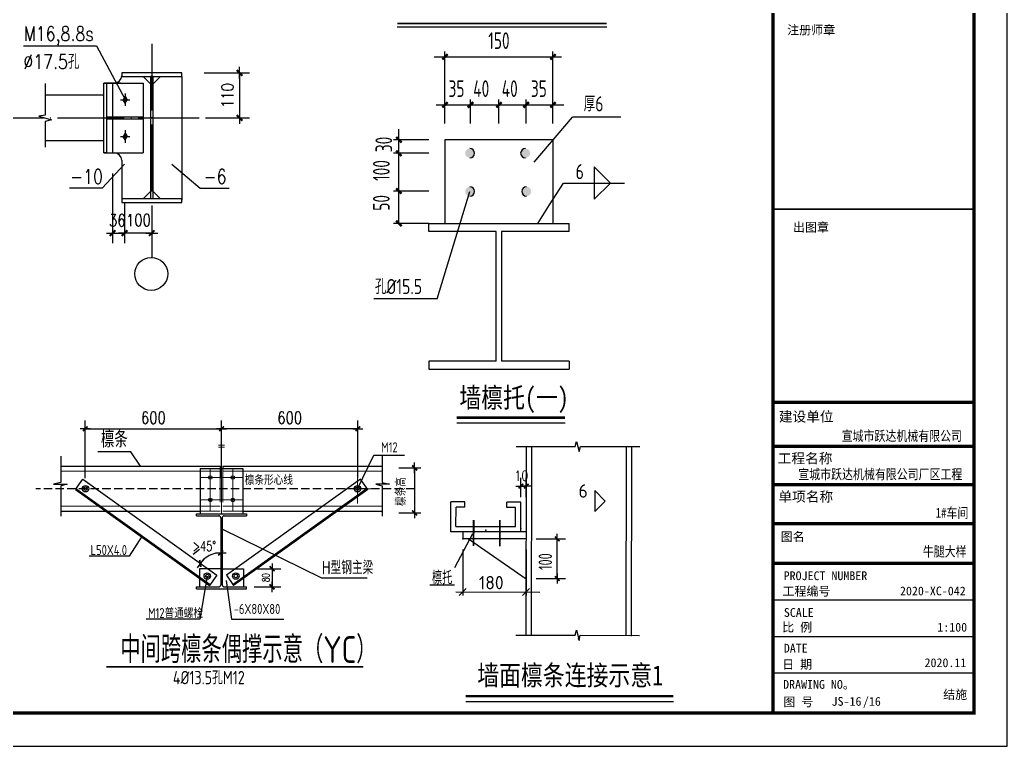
# Model space of a CAD drawing. Extents: x 69728788 to 149766163, y 20718153 to 43663798.
# Drawn here: x 74902431 to 74931996, y 20944646 to 20966393 of the extents above; entities that cross this region are included whole.
import ezdxf
from ezdxf.enums import TextEntityAlignment as Align

# ---------------------------------------------------------------- set-up
doc = ezdxf.new("R2010")
doc.units = 0
doc.header["$LTSCALE"] = 1000
doc.header["$MEASUREMENT"] = 0
for name, pattern in [('CENTER', [2, 1.25, -0.25, 0.25, -0.25]), ('CENTERX2', [101.6, 63.5, -12.7, 12.7, -12.7]), ('DASH', [0.35, 0.25, -0.1]), ('DASHED2', [0.375, 0.25, -0.125]), ('DOTE', [2.42, 2, -0.2, 0.02, -0.2])]:
    doc.linetypes.add(name, pattern=pattern)
doc.layers.get('0').update_dxf_attribs({"linetype": 'CONTINUOUS'})
doc.layers.get('DEFPOINTS').update_dxf_attribs({"linetype": 'CONTINUOUS'})
for name, color, linetype in [('AXIS', 3, 'CONTINUOUS'), ('CENTER', 4, 'CENTER'), ('DOTE', 251, 'DOTE'), ('PUB_DIM', 3, 'CONTINUOUS'), ('PUB_TEXT', 7, 'CONTINUOUS'), ('PUB_TITLE', 4, 'CONTINUOUS'), ('TEXT', 7, 'CONTINUOUS'), ('一般文字', 6, 'CONTINUOUS'), ('图框', 253, 'CONTINUOUS'), ('墙线', 2, 'CONTINUOUS'), ('尺寸', 3, 'CONTINUOUS')]:
    doc.layers.add(name, color=color, linetype=linetype)
doc.layers.add('系杆支撑', color=2, linetype='CONTINUOUS', lineweight=25)
doc.layers.add('轴线', color=1, linetype='CENTERX2', lineweight=13)
doc.styles.add('-楷体_GB2312', font='', dxfattribs={"width": 0.8})
doc.styles.add('-黑体', font='simhei.ttf')
doc.styles.add('_HZTXT', font='tssdeng.shx', dxfattribs={"width": 0.8, "bigfont": 'tssdchn.shx'})
doc.styles.add('CPX', font='atssdeng.shx', dxfattribs={"width": 0.8, "bigfont": 'atssdchn.shx'})
doc.styles.add('DIM_FONT', font='SIMPLEX.shx', dxfattribs={"width": 0.8})
doc.styles.add('hztxt', font='romand_pkpm', dxfattribs={"bigfont": 'hztxt'})
doc.styles.add('TSSD_Dimension', font='Tssdeng.shx', dxfattribs={"width": 0.7, "bigfont": 'hztxt.shx'})
doc.styles.add('TSSD_NORMAL', font='tssdeng.shx', dxfattribs={"bigfont": 'tssdchn.shx'})
doc.styles.add('TSSD_Rein', font='atssdeng.shx', dxfattribs={"width": 0.7, "bigfont": 'atssdchn.shx'})
doc.styles.add('宋体', font='', dxfattribs={"width": 0.8})
doc.styles.add('正文', font='romans.shx', dxfattribs={"width": 0.71, "bigfont": 'hztxt.shx'})
doc.styles.add('黑体', font='simhei.ttf', dxfattribs={"width": 0.6, "height": 4.3})
doc.styles.get('-楷体_GB2312').set_extended_font_data('SimSun')
doc.styles.get('宋体').set_extended_font_data('SimSun')
doc.dimstyles.new('DIMN$0', dxfattribs={"dimtxt": 300, "dimasz": 1, "dimexe": 250, "dimexo": 300, "dimgap": 150, "dimtad": 1, "dimdec": 0, "dimdsep": 46, "dimtxsty": 'DIM_FONT', "dimblk": '_DIMX', "dimcen": 2.5, "dimclrt": 7, "dimadec": 0, "dimazin": 0, "dimtfac": 1, "dimtdec": 0, "dimtix": 1, "dimtmove": 2, "dimatfit": 3, "dimldrblk": '_DIMX', "dimfxl": 1, "dimtolj": 1, "dimtzin": 0, "dimarcsym": 0})
doc.dimstyles.new('副本(10)WGH', dxfattribs={"dimscale": 1.2, "dimtxt": 300, "dimasz": 1, "dimexe": 250, "dimexo": 300, "dimgap": 150, "dimtad": 1, "dimdec": 0, "dimlfac": 0.1, "dimzin": 0, "dimdsep": 46, "dimtxsty": 'DIM_FONT', "dimblk1": '_DIMX', "dimblk2": '_DIMX', "dimsah": 1, "dimcen": 0.09, "dimclrd": 3, "dimclre": 3, "dimclrt": 7, "dimadec": 0, "dimazin": 0, "dimtfac": 1, "dimtdec": 0, "dimtix": 1, "dimtmove": 2, "dimatfit": 3, "dimldrblk": '_DIMX', "dimfxl": 1, "dimtolj": 1, "dimtzin": 0, "dimarcsym": 0})

# ---------------------------------------------------------------- blocks, each defined once
blk = doc.blocks.new('_DIMX')
blk.add_line((-150, 0), (150, 0))
at = {"const_width": 50}
blk.add_lwpolyline([(-70, -70), (70, 70)], dxfattribs=at)
blk = doc.blocks.new('*D457')
at = {"layer": 'DEFPOINTS', "color": 0, "ltscale": 100}
for p in [(74907595, 20964801), (74907634, 20963454), (74909011, 20963454)]:
    blk.add_point(p, dxfattribs=at)
at = {"layer": 'PUB_DIM', "color": 3, "lineweight": -2, "ltscale": 100}
for p, q in [((74907955, 20964801), (74909311, 20964801)), ((74909011, 20964799), (74909011, 20963455)), ((74907994, 20963454), (74909311, 20963454))]:
    blk.add_line(p, q, dxfattribs=at)
at = {"layer": 'PUB_DIM', "color": 3, "lineweight": -2, "ltscale": 100, "xscale": 1.2, "yscale": 1.2, "zscale": 1.2}
for p, rotation in [((74909011, 20964801), 90), ((74909011, 20963454), 270)]:
    blk.add_blockref('_DIMX', p, dxfattribs=dict(at, rotation=rotation))
at = {"layer": 'PUB_DIM', "color": 7, "lineweight": 20, "ltscale": 100, "insert": (74908651, 20964127), "char_height": 360, "attachment_point": 5, "rotation": 90, "style": 'DIM_FONT'}
blk.add_mtext('\\A1;110', dxfattribs=at)
blk = doc.blocks.new('*D458')
at = {"layer": 'DEFPOINTS', "color": 0, "ltscale": 100}
for p in [(74906384, 20961113), (74905568, 20960904), (74905568, 20960007)]:
    blk.add_point(p, dxfattribs=at)
at = {"layer": 'PUB_DIM', "color": 3, "lineweight": -2, "ltscale": 100}
for p, q in [((74906384, 20960753), (74906384, 20959707)), ((74905568, 20960544), (74905568, 20959707)), ((74906383, 20960007), (74905569, 20960007))]:
    blk.add_line(p, q, dxfattribs=at)
at = {"layer": 'PUB_DIM', "color": 3, "lineweight": -2, "ltscale": 100, "xscale": 1.2, "yscale": 1.2, "zscale": 1.2, "rotation": 180}
blk.add_blockref('_DIMX', (74905568, 20960007), dxfattribs=at)
at = {"layer": 'PUB_DIM', "color": 3, "lineweight": -2, "ltscale": 100, "xscale": 1.2, "yscale": 1.2, "zscale": 1.2}
blk.add_blockref('_DIMX', (74906384, 20960007), dxfattribs=at)
at = {"layer": 'PUB_DIM', "color": 7, "lineweight": 20, "ltscale": 100, "insert": (74905985, 20960397), "char_height": 360, "attachment_point": 5, "style": 'DIM_FONT'}
blk.add_mtext('\\A1;100', dxfattribs=at)
blk = doc.blocks.new('*D459')
at = {"layer": 'DEFPOINTS', "color": 0, "ltscale": 100}
for p in [(74905211, 20962155), (74905568, 20961261), (74905568, 20960007)]:
    blk.add_point(p, dxfattribs=at)
at = {"layer": 'PUB_DIM', "color": 3, "lineweight": -2, "ltscale": 100}
for p, q in [((74905211, 20961795), (74905211, 20959707)), ((74905568, 20960901), (74905568, 20959707)), ((74905209, 20960007), (74905208, 20960007)), ((74905211, 20960007), (74905568, 20960007)), ((74905569, 20960007), (74905570, 20960007))]:
    blk.add_line(p, q, dxfattribs=at)
at = {"layer": 'PUB_DIM', "color": 3, "lineweight": -2, "ltscale": 100, "xscale": 1.2, "yscale": 1.2, "zscale": 1.2}
blk.add_blockref('_DIMX', (74905211, 20960007), dxfattribs=at)
at = {"layer": 'PUB_DIM', "color": 3, "lineweight": -2, "ltscale": 100, "xscale": 1.2, "yscale": 1.2, "zscale": 1.2, "rotation": 180}
blk.add_blockref('_DIMX', (74905568, 20960007), dxfattribs=at)
at = {"layer": 'PUB_DIM', "color": 7, "lineweight": 20, "ltscale": 100, "insert": (74905351, 20960389), "char_height": 360, "attachment_point": 5, "style": 'DIM_FONT'}
blk.add_mtext('\\A1;36', dxfattribs=at)
blk = doc.blocks.new('*D464')
at = {"layer": 'AXIS', "color": 0, "lineweight": -2}
for p, q in [((74908473, 20952674), (74908473, 20954399)), ((74912554, 20952674), (74912554, 20954399)), ((74912553, 20954149), (74908474, 20954149))]:
    blk.add_line(p, q, dxfattribs=at)
at = {"layer": 'DEFPOINTS', "color": 0}
for p in [(74908473, 20954149), (74908473, 20952374), (74912554, 20952374)]:
    blk.add_point(p, dxfattribs=at)
at = {"layer": 'AXIS', "color": 0, "lineweight": -2, "rotation": 180}
blk.add_blockref('_DIMX', (74908473, 20954149), dxfattribs=at)
at = {"layer": 'AXIS', "color": 0, "lineweight": -2}
blk.add_blockref('_DIMX', (74912554, 20954149), dxfattribs=at)
at = {"layer": 'AXIS', "color": 7, "insert": (74910513, 20954479), "char_height": 360, "attachment_point": 5, "style": 'DIM_FONT'}
blk.add_mtext('\\A1;600', dxfattribs=at)
blk = doc.blocks.new('*D474')
at = {"layer": 'DEFPOINTS', "color": 0}
for p in [(74917593, 20952435), (74917436, 20951804), (74917593, 20951804)]:
    blk.add_point(p, dxfattribs=at)
at = {"layer": 'PUB_DIM', "color": 0, "lineweight": -2}
for p, q in [((74917436, 20952104), (74917436, 20952685)), ((74917593, 20952104), (74917593, 20952685)), ((74917435, 20952435), (74917434, 20952435)), ((74917436, 20952435), (74917593, 20952435)), ((74917594, 20952435), (74917595, 20952435))]:
    blk.add_line(p, q, dxfattribs=at)
blk.add_blockref('_DIMX', (74917436, 20952435), dxfattribs=at)
at = {"layer": 'PUB_DIM', "color": 0, "lineweight": -2, "rotation": 180}
blk.add_blockref('_DIMX', (74917593, 20952435), dxfattribs=at)
at = {"layer": 'PUB_DIM', "color": 7, "insert": (74917450, 20952745), "char_height": 300, "attachment_point": 5, "style": 'DIM_FONT'}
blk.add_mtext('\\A1;10', dxfattribs=at)

msp = doc.modelspace()

# ---------------------------------------------------------------- hatches: boundary and pattern name
h = msp.add_hatch(color=7)
edge = h.paths.add_edge_path()
edge.add_ellipse((74915909.5, 20962398.8), major_axis=(100, 100), ratio=1, start_angle=45, end_angle=225)
edge.add_ellipse((74915909.5, 20962398.8), major_axis=(100, 100), ratio=1, start_angle=225, end_angle=405)
edge = h.paths.add_edge_path()
edge.add_ellipse((74915909.5, 20961253.2), major_axis=(100, 100), ratio=1, start_angle=225, end_angle=405)
edge.add_ellipse((74915909.5, 20961253.2), major_axis=(100, 100), ratio=1, start_angle=45, end_angle=225)
edge = h.paths.add_edge_path()
edge.add_ellipse((74917600.4, 20961253.2), major_axis=(100, 100), ratio=1, start_angle=225, end_angle=405)
edge.add_ellipse((74917600.4, 20961253.2), major_axis=(100, 100), ratio=1, start_angle=45, end_angle=225)
edge = h.paths.add_edge_path()
edge.add_ellipse((74917569.3, 20962398.8), major_axis=(100, 100), ratio=1, start_angle=45, end_angle=225)
edge.add_ellipse((74917569.3, 20962398.8), major_axis=(100, 100), ratio=1, start_angle=225, end_angle=405)
h = msp.add_hatch(color=7)
edge = h.paths.add_edge_path()
edge.add_ellipse((74915909.5, 20962398.8), major_axis=(100, 100), ratio=1, start_angle=45, end_angle=225)
edge.add_ellipse((74915909.5, 20962398.8), major_axis=(100, 100), ratio=1, start_angle=225, end_angle=405)
edge = h.paths.add_edge_path()
edge.add_ellipse((74915909.5, 20961253.2), major_axis=(100, 100), ratio=1, start_angle=225, end_angle=405)
edge.add_ellipse((74915909.5, 20961253.2), major_axis=(100, 100), ratio=1, start_angle=45, end_angle=225)
edge = h.paths.add_edge_path()
edge.add_ellipse((74917600.4, 20961253.2), major_axis=(100, 100), ratio=1, start_angle=225, end_angle=405)
edge.add_ellipse((74917600.4, 20961253.2), major_axis=(100, 100), ratio=1, start_angle=45, end_angle=225)
edge = h.paths.add_edge_path()
edge.add_ellipse((74917569.3, 20962398.8), major_axis=(100, 100), ratio=1, start_angle=45, end_angle=225)
edge.add_ellipse((74917569.3, 20962398.8), major_axis=(100, 100), ratio=1, start_angle=225, end_angle=405)
at = {"layer": '系杆支撑'}
h = msp.add_hatch(color=256, dxfattribs=at)
h.paths.add_polyline_path([(74905586.7, 20964103.2), (74905523.4, 20964000.4), (74905586.7, 20964000.4)])
h.paths.add_polyline_path([(74905612.6, 20964061), (74905586.7, 20964103.2), (74905586.7, 20964005.1)])
h.paths.add_polyline_path([(74905612.6, 20964061), (74905586.7, 20964005.1), (74905586.7, 20964000.4), (74905649.9, 20964000.4)])
h.paths.add_polyline_path([(74905649.9, 20964000.4), (74905586.7, 20964000.4), (74905586.7, 20963897.5)])
h.paths.add_polyline_path([(74905586.7, 20964000.4), (74905523.4, 20964000.4), (74905586.7, 20963897.5)])
h = msp.add_hatch(color=256, dxfattribs=at)
h.paths.add_polyline_path([(74905586.7, 20963003), (74905523.4, 20962900.2), (74905586.7, 20962900.2)])
h.paths.add_polyline_path([(74905612.6, 20962960.9), (74905586.7, 20963003), (74905586.7, 20962905)])
h.paths.add_polyline_path([(74905612.6, 20962960.9), (74905586.7, 20962905), (74905586.7, 20962900.2), (74905649.9, 20962900.2)])
h.paths.add_polyline_path([(74905649.9, 20962900.2), (74905586.7, 20962900.2), (74905586.7, 20962797.4)])
h.paths.add_polyline_path([(74905586.7, 20962900.2), (74905523.4, 20962900.2), (74905586.7, 20962797.4)])

# ---------------------------------------------------------------- linework, layer by layer
for p, q in [((74902545.3, 20965614.7), (74904728.9, 20965614.7)), ((74904728.9, 20965614.7), (74905586.7, 20964007.6)), ((74905483.9, 20964692.5), (74905483.9, 20964715.5)), ((74906345, 20964472.5), (74906125, 20964692.5)), ((74906423, 20964692.5), (74906345, 20964692.5)), ((74906423, 20964472.5), (74906643, 20964692.5)), ((74907284.1, 20964692.5), (74907284.1, 20960992.5)), ((74905564, 20962071.3), (74904901.7, 20961349.9)), ((74905483.9, 20962185.1), (74905483.9, 20960992.5)), ((74906987.2, 20962071.3), (74907829.5, 20961349.9)), ((74904901.7, 20961349.9), (74903923.6, 20961349.9)), ((74907829.5, 20961349.9), (74908700.4, 20961349.9)), ((74906345, 20961255.7), (74906125, 20961035.7)), ((74906423, 20961035.7), (74906345, 20961035.7)), ((74906423, 20961255.7), (74906643, 20961035.7)), ((74903664.1, 20953325.9, 6.9), (74903664.1, 20952536.5, 6.9)), ((74913281.7, 20953325.9, 6.9), (74913281.7, 20952536.5, 6.9)), ((74903664.1, 20953030.2, 6.9), (74908435.4, 20953030.2, 6.9)), ((74907835.4, 20952955.2, 6.9), (74909110.4, 20952955.2, 6.9)), ((74907835.4, 20952955.2, 6.9), (74907835.4, 20951605.2, 6.9)), ((74908435.4, 20953030.2, 6.9), (74908435.4, 20952955.2, 6.9)), ((74908510.4, 20953030.2, 6.9), (74908510.4, 20952955.2, 6.9)), ((74908510.4, 20953030.2, 6.9), (74913281.7, 20953030.2, 6.9)), ((74909110.4, 20952955.2, 6.9), (74909110.4, 20951605.2, 6.9)), ((74903664.1, 20952536.5, 6.9), (74903446.1, 20952495.6, 6.9)), ((74903446.1, 20952495.6, 6.9), (74903854.8, 20952495.6, 6.9)), ((74903854.8, 20952495.6, 6.9), (74903664.1, 20952441.2, 6.9)), ((74904097.1, 20952336.1, 6.9), (74904316.3, 20952640.4, 6.9)), ((74904316.3, 20952640.4, 6.9), (74908329.9, 20949763.1, 6.9)), ((74912629.5, 20952640.4, 6.9), (74908615.9, 20949763.1, 6.9)), ((74912848.7, 20952336.1, 6.9), (74912629.5, 20952640.4, 6.9)), ((74913499.8, 20952495.6, 6.9), (74913091, 20952495.6, 6.9)), ((74913091, 20952495.6, 6.9), (74913281.7, 20952441.2, 6.9)), ((74913281.7, 20952536.5, 6.9), (74913499.8, 20952495.6, 6.9)), ((74903664.1, 20952441.2, 6.9), (74903664.1, 20951529.2, 6.9)), ((74904097.1, 20952336.1, 6.9), (74908110.7, 20949458.9, 6.9)), ((74904114.7, 20952360.5, 6.9), (74908128.2, 20949483.2, 6.9)), ((74912831.2, 20952360.5, 6.9), (74908817.6, 20949483.2, 6.9)), ((74912848.7, 20952336.1, 6.9), (74908835.1, 20949458.9, 6.9)), ((74913281.7, 20952441.2, 6.9), (74913281.7, 20951529.2, 6.9)), ((74903664.1, 20951680.2, 6.9), (74907835.4, 20951680.2, 6.9)), ((74907722.9, 20951605.2, 6.9), (74909222.9, 20951605.2, 6.9)), ((74907722.9, 20951545.2, 6.9), (74907722.9, 20951605.2, 6.9)), ((74909110.4, 20951680.2, 6.9), (74913281.7, 20951680.2, 6.9)), ((74909222.9, 20951605.2, 6.9), (74909222.9, 20951545.2, 6.9)), ((74907722.9, 20951545.2, 6.9), (74908390.4, 20951545.2, 6.9)), ((74908450.4, 20951485.2, 6.9), (74908450.4, 20949475.1, 6.9)), ((74908495.4, 20951485.2, 6.9), (74908495.4, 20949475.1, 6.9)), ((74908555.4, 20951545.2, 6.9), (74909222.9, 20951545.2, 6.9)), ((74907808.1, 20950537.4, 6.9), (74907619.8, 20950384.9, 6.9)), ((74908450.4, 20949958.5, 6.9), (74907813.8, 20949958.5, 6.9)), ((74907813.8, 20949958.5, 6.9), (74907813.8, 20949415.1, 6.9)), ((74908495.4, 20949958.5, 6.9), (74909132, 20949958.5, 6.9)), ((74909132, 20949958.5, 6.9), (74909132, 20949415.1, 6.9)), ((74908329.9, 20949763.1, 6.9), (74908110.7, 20949458.9, 6.9)), ((74908615.9, 20949763.1, 6.9), (74908835.1, 20949458.9, 6.9)), ((74907722.9, 20949415.1, 6.9), (74908390.4, 20949415.1, 6.9)), ((74907722.9, 20949355.1, 6.9), (74907722.9, 20949415.1, 6.9)), ((74907722.9, 20949355.1, 6.9), (74909222.9, 20949355.1, 6.9)), ((74908555.4, 20949415.1, 6.9), (74909222.9, 20949415.1, 6.9)), ((74909222.9, 20949355.1, 6.9), (74909222.9, 20949415.1, 6.9)), ((74905024.2, 20947027.7, 6.9), (74912709.8, 20947027.7, 6.9))]:
    msp.add_line(p, q)
at = {"color": 7}
for p, q in [((74914840.5, 20965283.2), (74918654.3, 20965283.2)), ((74915162, 20963284.6), (74915162, 20965444.8)), ((74918393.4, 20963284.6), (74918393.4, 20965444.8)), ((74915924.8, 20963284.6), (74915924.8, 20964007.9)), ((74916777.7, 20963284.6), (74916777.7, 20964007.9)), ((74917593.1, 20963284.6), (74917593.1, 20964007.9)), ((74914896.8, 20963846.4), (74918716.5, 20963846.4)), ((74917835.7, 20962131.2), (74918977.8, 20963481.1)), ((74920425.5, 20963481.1), (74918977.8, 20963481.1)), ((74913781.5, 20960295.6), (74913781.5, 20963123)), ((74914678.1, 20962799.9), (74913620, 20962799.9)), ((74915162, 20962799.9), (74915162, 20960295.6)), ((74918393.4, 20962799.9), (74918393.4, 20960295.6)), ((74914678.1, 20962395.9), (74913620, 20962395.9)), ((74919628.8, 20961989.3), (74919628.8, 20961019.8)), ((74920113.5, 20961504.5), (74919628.8, 20961989.3)), ((74918295.8, 20960855.3), (74918713.2, 20961504.5)), ((74918713.2, 20961504.5), (74920537.3, 20961504.5)), ((74919628.8, 20961019.8), (74920113.5, 20961504.5)), ((74914678.1, 20961265), (74913620, 20961265)), ((74914926.4, 20958035.5), (74915909.5, 20961253.2)), ((74917945.8, 20960295.6), (74918295.8, 20960855.3)), ((74914678.1, 20960295.6), (74913620, 20960295.6)), ((74914678.6, 20960295.6), (74918876.8, 20960295.6)), ((74914678.6, 20960057), (74914678.6, 20960295.6)), ((74918876.8, 20960057), (74918876.8, 20960295.6)), ((74916696.9, 20960057), (74914678.6, 20960057)), ((74916696.9, 20956176.2), (74916696.9, 20960057)), ((74918876.8, 20960057), (74916858.5, 20960057)), ((74916858.5, 20960057), (74916858.5, 20956176.2)), ((74914926.4, 20958035.5), (74913029.4, 20958035.5)), ((74914678.6, 20956176.2), (74914678.6, 20955937.6)), ((74916696.9, 20956176.2), (74914678.6, 20956176.2)), ((74918876.8, 20956176.2), (74916858.5, 20956176.2)), ((74918876.8, 20956176.2), (74918876.8, 20955937.6)), ((74914678.6, 20955937.6), (74918876.8, 20955937.6)), ((74918758.6, 20954319.8), (74915515.4, 20954319.8)), ((74922003, 20945979.8), (74915785.9, 20945979.8))]:
    msp.add_line(p, q, dxfattribs=at)
at = {"color": 3}
for p, q in [((74903190, 20963536.2), (74902998.2, 20963507.3)), ((74902998.2, 20963507.3), (74903380.1, 20963392.5)), ((74903380.1, 20963392.5), (74903190, 20963343.5))]:
    msp.add_line(p, q, dxfattribs=at)
at = {"color": 7, "linetype": 'Continuous'}
msp.add_line((74918393.4, 20962799.9), (74915162, 20962799.9), dxfattribs=at)
at = {"linetype": 'DASH'}
msp.add_line((74914253.1, 20952355.2, 6.9), (74902914.8, 20952355.2, 6.9), dxfattribs=at)
at = {"ltscale": 100}
msp.add_line((74911476.1, 20949676, 6.9), (74908495.4, 20951145.3, 6.9), dxfattribs=at)
at = {"color": 7, "const_width": 72.7}
for points in [[(74915081.3, 20965202.4), (74915242.8, 20965364)], [(74915081.3, 20965202.4), (74915242.8, 20965364)], [(74918312.6, 20965202.4), (74918474.2, 20965364)], [(74918312.6, 20965202.4), (74918474.2, 20965364)], [(74915081.3, 20963765.6), (74915242.8, 20963927.1)], [(74915081.3, 20963765.6), (74915242.8, 20963927.1)], [(74915844, 20963765.6), (74916005.6, 20963927.1)], [(74915844, 20963765.6), (74916005.6, 20963927.1)], [(74916696.9, 20963765.6), (74916858.5, 20963927.1)], [(74916696.9, 20963765.6), (74916858.5, 20963927.1)], [(74917512.3, 20963765.6), (74917673.9, 20963927.1)], [(74917512.3, 20963765.6), (74917673.9, 20963927.1)], [(74918312.6, 20963765.6), (74918474.2, 20963927.1)], [(74918312.6, 20963765.6), (74918474.2, 20963927.1)], [(74913700.7, 20962880.6), (74913862.3, 20962719.1)], [(74913700.7, 20962880.6), (74913862.3, 20962719.1)], [(74913700.7, 20962476.7), (74913862.3, 20962315.2)], [(74913700.7, 20962476.7), (74913862.3, 20962315.2)], [(74913700.7, 20961345.7), (74913862.3, 20961184.2)], [(74913700.7, 20961345.7), (74913862.3, 20961184.2)], [(74913700.7, 20960376.3), (74913862.3, 20960214.8)], [(74913700.7, 20960376.3), (74913862.3, 20960214.8)], [(74918758.6, 20954481.4), (74915515.4, 20954481.4)], [(74918758.6, 20954481.4), (74915515.4, 20954481.4)], [(74922003, 20946141.4), (74915785.9, 20946141.4)]]:
    msp.add_lwpolyline(points, dxfattribs=at)
msp.add_lwpolyline([(74906345, 20961035.7), (74905483.9, 20961035.7), (74905483.9, 20960927.7), (74907284.1, 20960927.7), (74907284.1, 20961035.7), (74906423, 20961035.7), (74906423, 20964692.5), (74907284.1, 20964692.5), (74907284.1, 20964800.5), (74905483.9, 20964800.5), (74905483.9, 20964692.5), (74906345, 20964692.5)], close=True)
at = {"const_width": 33.3, "elevation": 6.9}
msp.add_lwpolyline([(74905024.2, 20947027.7), (74912709.8, 20947027.7)], dxfattribs=at)
for centre, radius in [((74906367.4, 20958783.4), 493.7), ((74908135.4, 20952692.7, 6.9), 52.5), ((74908810.4, 20952692.7, 6.9), 52.5), ((74904401.4, 20952355.2, 6.9), 97.4), ((74912544.4, 20952355.2, 6.9), 97.4), ((74904401.4, 20952355.2, 6.9), 52.5), ((74912544.4, 20952355.2, 6.9), 52.5), ((74908135.4, 20952017.7, 6.9), 52.5), ((74908810.4, 20952017.7, 6.9), 52.5), ((74908046, 20949740.6, 6.9), 97.4), ((74908046, 20949740.6, 6.9), 52.5), ((74908899.8, 20949740.6, 6.9), 97.4), ((74908899.8, 20949740.6, 6.9), 52.5)]:
    msp.add_circle(centre, radius)
for centre, radius, start, end in [((74905263.8, 20964715.5), 220, 270, 0), ((74905263.8, 20962185.1), 220, 0, 90), ((74908390.4, 20951485.2, 6.9), 60, 0, 90), ((74908555.4, 20951485.2, 6.9), 60, 90, 180), ((74908390.4, 20949475.1, 6.9), 60, 270, 0), ((74908555.4, 20949475.1, 6.9), 60, 180, 270)]:
    msp.add_arc(centre, radius, start, end)
at = {"color": 7}
for centre, start, end in [((74915909.5, 20962398.8), 270, 90), ((74917569.3, 20962398.8), 90, 270), ((74915909.5, 20961253.2), 270, 90), ((74917600.4, 20961253.2), 90, 270)]:
    msp.add_arc(centre, 141.4, start, end, dxfattribs=at)
at = {"layer": 'AXIS', "color": 7, "linetype": 'Continuous'}
for p, q in [((74917594.9, 20953621.3), (74917587.4, 20947969.4)), ((74917752.4, 20953621), (74917744.9, 20947969.1)), ((74920587.3, 20953615.9), (74920579.9, 20947964)), ((74920744.8, 20953615.6), (74920737.4, 20947963.7)), ((74915334, 20951065.4), (74915335.6, 20951957.9)), ((74915755.6, 20951957.2), (74915335.6, 20951957.9)), ((74915755.3, 20951799.7), (74915755.6, 20951957.2)), ((74917015.3, 20951797.4), (74917015.6, 20951954.9)), ((74917435.6, 20951954.1), (74917015.6, 20951954.9)), ((74917434, 20951061.6), (74917435.6, 20951954.1)), ((74915491.8, 20951222.6), (74915492.8, 20951800.1)), ((74915755.3, 20951799.7), (74915492.8, 20951800.1)), ((74917277.8, 20951796.9), (74917015.3, 20951797.4)), ((74917276.8, 20951219.4), (74917277.8, 20951796.9)), ((74917171.5, 20951062.1), (74915334, 20951065.4)), ((74915983.8, 20951005.8), (74915443.9, 20949982.4)), ((74915491.8, 20951222.6), (74917276.8, 20951219.4)), ((74915699, 20951064.8), (74915698.7, 20950854.8)), ((74917591.5, 20951061.3), (74915699, 20951064.8)), ((74917591.1, 20950851.3), (74915698.7, 20950854.8)), ((74915869.4, 20950854.4), (74917589, 20949658.7)), ((74915696.3, 20950539.8), (74915693.8, 20949158.5)), ((74917590.6, 20950536.3), (74917588.1, 20949155.1)), ((74917590.6, 20950536.3), (74917588.1, 20949155.1)), ((74917589, 20949658.7), (74917589, 20949669.2)), ((74915443.9, 20949465.4), (74914711.3, 20949465.4)), ((74915484, 20949263.9), (74918002.2, 20949259.4)), ((74915588.8, 20949158.7), (74915799.2, 20949368.3)), ((74917483.1, 20949155.3), (74917693.5, 20949364.9)), ((74917483.1, 20949155.3), (74917693.5, 20949364.9))]:
    msp.add_line(p, q, dxfattribs=at)
for points, const_width in [([(74913730.9, 20966278.2), (74920005.6, 20966278.2)], 46.7), ([(74916020.4, 20951420.9), (74916019, 20950636)], 52.5), ([(74916807.9, 20951419.5), (74916806.5, 20950634.6)], 52.5)]:
    msp.add_lwpolyline(points, dxfattribs=dict(at, const_width=const_width))
for points in [[(74913730.9, 20966178.2), (74920005.6, 20966178.2)], [(74917290, 20953621.8), (74919064.1, 20953618.6), (74919102.3, 20953770.7), (74919183.3, 20953466.3), (74919221.6, 20953618.3), (74920995.6, 20953615.1)], [(74917282.6, 20947970), (74919056.7, 20947966.8), (74919094.9, 20948118.8), (74919175.9, 20947814.4), (74919214.2, 20947966.5), (74920988.2, 20947963.3)]]:
    msp.add_lwpolyline(points, dxfattribs=at)
msp.add_lwpolyline([(74919962.5, 20951983.5), (74919647.1, 20952298.2), (74919647.8, 20951668.2)], close=True, dxfattribs=at)
msp.add_lwpolyline([(74917591.5, 20951061.3, 0, 105, 0), (74917978.3, 20951332.8, 0, 0, 0), (74918903.9, 20951982.3, 0, 0, 0), (74918903.9, 20951982.3, 0, 0, 0), (74920172.5, 20951983.7, 0, 0, 0)], format="xyseb", dxfattribs=at)
for p in [(74916384.1, 20951116), (74916384.1, 20951116), (74917434.2, 20951166.6), (74917434.2, 20951166.6), (74915698.7, 20950854.8), (74917587.4, 20947969.4), (74917587.4, 20947969.4), (74919162.2, 20947865.8), (74919162.2, 20947865.8), (74920737.4, 20947963.7)]:
    msp.add_point(p, dxfattribs=at)
at = {"layer": 'CENTER'}
for p, q in [((74908495.4, 20950480.2, 6.9), (74908450.4, 20950480.2, 6.9)), ((74908472.9, 20950570.8, 6.9), (74908472.9, 20950299.2, 6.9))]:
    msp.add_line(p, q, dxfattribs=at)
at = {"layer": 'DOTE', "color": 1, "linetype": 'DOTE'}
for p, q in [((74906384.3, 20965676.1), (74906383.9, 20959277.2)), ((74901137.7, 20963453.7), (74907803.9, 20963454))]:
    msp.add_line(p, q, dxfattribs=at)
at = {"layer": 'PUB_DIM'}
for p, q in [((74913784.2, 20952979.6, 6.9), (74914438.8, 20952979.6, 6.9)), ((74914253.1, 20952977.5, 6.9), (74914253.1, 20951629.6, 6.9)), ((74913784.2, 20951629.6, 6.9), (74914438.8, 20951629.6, 6.9)), ((74909453.4, 20949958.5, 6.9), (74910252.1, 20949958.5, 6.9)), ((74909984.2, 20949959.5, 6.9), (74909984.2, 20949960.6, 6.9)), ((74909984.2, 20949958.5, 6.9), (74909984.2, 20949415.1, 6.9)), ((74909453.4, 20949415.1, 6.9), (74910252.1, 20949415.1, 6.9)), ((74909984.2, 20949414.1, 6.9), (74909984.2, 20949413, 6.9))]:
    msp.add_line(p, q, dxfattribs=at)
at = {"layer": 'PUB_DIM', "color": 7, "linetype": 'Continuous'}
for p, q in [((74917891.1, 20950851.8), (74918774.3, 20950850.2)), ((74918522.1, 20949668.5), (74918524.3, 20950849.6)), ((74917889, 20949668.6), (74918772.1, 20949667))]:
    msp.add_line(p, q, dxfattribs=at)
at = {"layer": 'PUB_TEXT'}
msp.add_arc((74908450.4, 20949676.8, 6.9), 758, 90.08099, 144.28283, dxfattribs=at)
at = {"layer": 'PUB_TITLE'}
msp.add_lwpolyline([(74842796.3, 20944645.6), (74931996.3, 20944645.6), (74931996.3, 20986645.6), (74842796.3, 20986645.6)], close=True, dxfattribs=at)
at = {"layer": 'PUB_TITLE', "const_width": 100}
msp.add_lwpolyline([(74845296.3, 20945645.6), (74930996.3, 20945645.6), (74930996.3, 20985645.6), (74845296.3, 20985645.6)], close=True, dxfattribs=at)
at = {"layer": '图框', "color": 4}
for points, const_width in [([(74924987.1, 20985645.6), (74924987.1, 20945645.6)], 98.6), ([(74924987.1, 20985645.6), (74924987.1, 20945645.6)], 98.6), ([(74924987.1, 20954936.9), (74930974.5, 20954936.9)], 99.6), ([(74924987.1, 20953619.9), (74930976.3, 20953619.9)], 99.6), ([(74924987.1, 20952480.5), (74930996.3, 20952480.5)], 99.6), ([(74924987.1, 20951309.8), (74930996.3, 20951309.8)], 99.6), ([(74924987.1, 20950125.2), (74930996.3, 20950125.2)], 99.6), ([(74924987.1, 20949026.4), (74930996.3, 20949026.4)], 40.3), ([(74924987.1, 20947929.4), (74930996.3, 20947929.4)], 40.3), ([(74924987.1, 20946840.8), (74930996.3, 20946840.8)], 40.3)]:
    msp.add_lwpolyline(points, dxfattribs=dict(at, const_width=const_width))
at = {"layer": '图框', "color": 0, "const_width": 50}
msp.add_lwpolyline([(74924987.1, 20960728), (74930996.3, 20960728)], dxfattribs=at)
at = {"layer": '墙线'}
for p, q in [((74912544.4, 20952355.2, 6.9), (74913032.4, 20953359.2, 6.9)), ((74913032.4, 20953359.2, 6.9), (74913953.8, 20953359.2, 6.9))]:
    msp.add_line(p, q, dxfattribs=at)
at = {"layer": '尺寸'}
msp.add_line((74912836.9, 20949676, 6.9), (74911476.1, 20949676, 6.9), dxfattribs=at)
at = {"layer": '尺寸', "elevation": 6.9}
for points in [[(74906049.7, 20953030.2), (74905752.7, 20953463.5), (74904764.6, 20953463.5)], [(74906094.6, 20950939.9), (74905707.8, 20950336.4), (74904505.9, 20950336.4)], [(74908046, 20949740.6), (74907821.1, 20948447.1), (74906218.8, 20948447.1)], [(74908615.3, 20949605.1), (74908774.9, 20948444.8), (74910342, 20948444.8)]]:
    msp.add_lwpolyline(points, dxfattribs=at)
at = {"layer": '尺寸'}
msp.add_solid([(74906094.4, 20950939.9, 6.9), (74906094.8, 20950941, 6.9), (74906094.8, 20950939.9, 6.9)], dxfattribs=at)
at = {"layer": '系杆支撑'}
for p, q in [((74903190, 20964489), (74903190, 20963536.2)), ((74905446.5, 20964495.5), (74904949.2, 20964495.4)), ((74904949.2, 20964495.4), (74905039.2, 20964495.4)), ((74904949.2, 20962405.2), (74904949.2, 20964495.4)), ((74905039.2, 20964495.4), (74906126.9, 20964495.4)), ((74905039.2, 20962405.2), (74905039.2, 20964495.4)), ((74905210.5, 20964495.4), (74905210.5, 20962405.1)), ((74906126.9, 20964495.4), (74906126.8, 20962405.1)), ((74904949.2, 20964134.8), (74903190, 20964134.8)), ((74905448.5, 20964000.4), (74905724.8, 20964000.4)), ((74905586.7, 20964103.2), (74905523.4, 20964000.4)), ((74905586.7, 20963897.5), (74905523.4, 20964000.4)), ((74905586.7, 20964188.1), (74905586.7, 20963812.6)), ((74905586.7, 20964103.2), (74905649.9, 20964000.4)), ((74905586.7, 20963897.5), (74905649.9, 20964000.4)), ((74906126.8, 20963480.9), (74905039.2, 20963480.9)), ((74905039.2, 20963426.9), (74906126.8, 20963426.8)), ((74903190, 20963343.5), (74903190, 20962583.4)), ((74905586.7, 20963087.9), (74905586.7, 20962712.5)), ((74905448.5, 20962900.2), (74905724.8, 20962900.2)), ((74905586.7, 20963003), (74905523.4, 20962900.2)), ((74905586.7, 20962797.4), (74905523.4, 20962900.2)), ((74905586.7, 20963003), (74905649.9, 20962900.2)), ((74905586.7, 20962797.4), (74905649.9, 20962900.2)), ((74904949.2, 20962773), (74903189.9, 20962773)), ((74905039.2, 20962405.2), (74904949.2, 20962405.2)), ((74904949.2, 20962405.2), (74905446.5, 20962405.2)), ((74905039.2, 20962405.2), (74906126.8, 20962405.1)), ((74905039.2, 20962405.2), (74906126.8, 20962405.1))]:
    msp.add_line(p, q, dxfattribs=at)
at = {"layer": '轴线', "ltscale": 0.02}
for p, q in [((74908472.9, 20951605.2, 6.9), (74908472.9, 20954319.4, 6.9)), ((74908135.4, 20952955.2, 6.9), (74908135.4, 20951605.2, 6.9)), ((74908810.4, 20952955.2, 6.9), (74908810.4, 20951605.2, 6.9)), ((74907835.4, 20952692.7, 6.9), (74909110.4, 20952692.7, 6.9)), ((74911996.4, 20952355.2, 6.9), (74913045.3, 20952355.2, 6.9)), ((74907835.4, 20952017.7, 6.9), (74909110.4, 20952017.7, 6.9))]:
    msp.add_line(p, q, dxfattribs=at)
at = {"layer": '轴线'}
for p, q in [((74908380, 20953657.6, 6.9), (74908565.8, 20953657.6, 6.9)), ((74908380, 20953601.9, 6.9), (74908565.8, 20953601.9, 6.9))]:
    msp.add_line(p, q, dxfattribs=at)
at = {"layer": '轴线', "linetype": 'DASHED2', "ltscale": 0.04}
for p, q in [((74903664.1, 20952880.2, 6.9), (74908435.4, 20952880.2, 6.9)), ((74908510.4, 20952880.2, 6.9), (74913281.7, 20952880.2, 6.9)), ((74903664.1, 20951830.2, 6.9), (74908435.4, 20951830.2, 6.9)), ((74908510.4, 20951830.2, 6.9), (74913281.7, 20951830.2, 6.9))]:
    msp.add_line(p, q, dxfattribs=at)
at = {"layer": '轴线', "linetype": 'DASHED2', "ltscale": 4}
for p, q in [((74908435.4, 20952955.2, 6.9), (74908435.4, 20951680.2, 6.9)), ((74908510.4, 20952955.2, 6.9), (74908510.4, 20951680.2, 6.9)), ((74907835.4, 20951680.2, 6.9), (74908435.4, 20951680.2, 6.9)), ((74909110.4, 20951680.2, 6.9), (74908510.4, 20951680.2, 6.9))]:
    msp.add_line(p, q, dxfattribs=at)
at = {"layer": '轴线', "ltscale": 50}
msp.add_line((74912544.4, 20952783, 6.9), (74912544.4, 20951909.1, 6.9), dxfattribs=at)

# ---------------------------------------------------------------- block references
at = {"layer": 'PUB_DIM', "xscale": 1.07145357131958, "yscale": 1.07145357131958, "zscale": 1.07145357}
for p, rotation in [((74914253.1, 20952979.6, 6.9), 90), ((74914253.1, 20951629.6, 6.9), 270), ((74909984.2, 20949958.5, 6.9), 270), ((74909984.2, 20949415.1, 6.9), 90)]:
    msp.add_blockref('_DIMX', p, dxfattribs=dict(at, rotation=rotation))
at = {"layer": 'PUB_DIM', "color": 7, "linetype": 'Continuous'}
for p, rotation in [((74918524.3, 20950850.6), 89.89682652173433), ((74918522.1, 20949667.5), 269.8968265217343)]:
    msp.add_blockref('_DIMX', p, dxfattribs=dict(at, rotation=rotation))
at = {"layer": 'PUB_TEXT', "yscale": 1.07145357131958, "zscale": 1.07145357}
for p, xscale, rotation in [((74908450.4, 20950434.8, 6.9), 1.071453570692658, 0.04049385563440457), ((74907834.3, 20950118.4, 6.9), 1.071453571307022, 234.3233202485111)]:
    msp.add_blockref('_DIMX', p, dxfattribs=dict(at, xscale=xscale, rotation=rotation))

# ---------------------------------------------------------------- texts
at = {"color": 7, "style": 'TSSD_Rein', "width": 0.7}
for s, p in [('150', (74916777.7, 20965767.9)), ('150', (74916777.7, 20965767.9)), ('35', (74915507.7, 20964331.1)), ('35', (74915507.7, 20964331.1)), ('40', (74916247.9, 20964331.1)), ('40', (74916247.9, 20964331.1)), ('40', (74917100.9, 20964331.1)), ('40', (74917100.9, 20964331.1)), ('35', (74917972.6, 20964331.1)), ('35', (74917972.6, 20964331.1))]:
    msp.add_text(s, height=500, dxfattribs=at).set_placement(p, align=Align.MIDDLE_CENTER)
for s, p in [('30', (74913331.2, 20962660.3)), ('100', (74913257.7, 20961881.2)), ('50', (74913257.7, 20960911.8))]:
    msp.add_text(s, height=500, rotation=90, dxfattribs=at).set_placement(p, align=Align.MIDDLE_CENTER)
at = {"insert": (74927123.2, 20953788.5), "char_height": 1.667, "width": 29.39, "attachment_point": 1}
msp.add_mtext('宣城嘉怡纸箱包装有限公司', dxfattribs=at)
at = {"attachment_point": 5, "rotation": 90, "style": '正文'}
for s, insert, char_height in [('\\A1;檩条高', (74913834.9, 20952270.5, 6.9), 300.01), ('\\A1;80', (74909798.3, 20949691.9, 6.9), 214.29)]:
    msp.add_mtext(s, dxfattribs=dict(at, insert=insert, char_height=char_height))
at = {"insert": (74907957.3, 20950637, 6.9), "char_height": 300.01, "attachment_point": 5, "style": '正文'}
msp.add_mtext('\\A1;>45%%d', dxfattribs=at)
at = {"layer": 'AXIS', "color": 7, "linetype": 'Continuous', "style": 'TSSD_NORMAL'}
msp.add_text('6', height=400, rotation=0.09683, dxfattribs=at).set_placement((74919437.3, 20952087.9), align=Align.RIGHT)
at = {"layer": 'AXIS', "color": 7, "linetype": 'Continuous'}
for s, rotation, style, width, p in [('100', 90.09683, 'TSSD_NORMAL', 0.7, (74918366.9, 20949924)), ('檩托', 0.03657, 'CPX', 0.8, (74914773.5, 20949492.2))]:
    msp.add_text(s, height=400, rotation=rotation, dxfattribs=dict(at, style=style, width=width)).set_placement(p)
at = {"layer": 'AXIS', "color": 7, "linetype": 'Continuous', "style": 'TSSD_NORMAL'}
msp.add_text('180', height=400, rotation=0.09683, dxfattribs=at).set_placement((74916547.5, 20949542.9), align=Align.MIDDLE)
at = {"layer": 'PUB_TEXT', "width": 0.8}
for s, height, style, p in [('厚6', 450, 'TSSD_Rein', (74919318.5, 20963651.4)), ('厚6', 450, 'TSSD_Rein', (74919318.5, 20963651.4)), ('孔%%c15.5', 450, 'TSSD_Rein', (74913065.3, 20958181.5)), ('孔%%c15.5', 450, 'TSSD_Rein', (74913065.3, 20958181.5)), ('檩条', 500, 'TSSD_Dimension', (74904862.6, 20953586.5, 6.9)), ('M12', 300.01, 'TSSD_Dimension', (74913251.8, 20953444, 6.9)), ('檩条形心线', 300.01, 'TSSD_Dimension', (74909168.2, 20952469.2, 6.9)), ('L50X4.0', 300.01, 'TSSD_Dimension', (74904550.8, 20950368.7, 6.9)), ('H型钢主梁', 400, 'TSSD_Dimension', (74911473.3, 20949792.4, 6.9)), ('-6X80X80', 300.01, 'TSSD_Dimension', (74908837.5, 20948605.6, 6.9)), ('M12普通螺栓', 300.01, 'TSSD_Dimension', (74906272, 20948481.9, 6.9)), ('4%%C13.5孔M12', 400, 'TSSD_Dimension', (74907016, 20946500.7, 6.9))]:
    msp.add_text(s, height=height, dxfattribs=dict(at, style=style)).set_placement(p)
at = {"layer": 'PUB_TEXT', "style": 'TSSD_Rein', "width": 0.8}
msp.add_text('6', height=450, dxfattribs=at).set_placement((74919321.7, 20961622.3), align=Align.RIGHT)
msp.add_text('6', height=450, dxfattribs=at).set_placement((74919321.7, 20961622.3), align=Align.RIGHT)
at = {"layer": 'PUB_TEXT', "style": '-楷体_GB2312', "width": 0.8}
for s, p in [('墙檩托(一)', (74917229.5, 20955046.9)), ('墙檩托(一)', (74917229.5, 20955046.9)), ('墙面檩条连接示意1', (74918910.1, 20946783.5))]:
    msp.add_text(s, height=600, dxfattribs=at).set_placement(p, align=Align.MIDDLE)
at = {"layer": 'TEXT', "color": 3, "style": '-黑体', "width": 0.8}
for s, p in [('宣城市跃达机械有限公司', (74927038.8, 20953786.3)), ('宣城市跃达机械有限公司厂区工程', (74925739.4, 20952639.1)), ('1#车间', (74929850.5, 20951483.4)), ('牛腿大样', (74929469.7, 20950327.3))]:
    msp.add_text(s, height=300.15, dxfattribs=at).set_placement(p)
at = {"layer": '一般文字', "color": 6, "linetype": 'Continuous', "lineweight": -3, "style": 'hztxt', "width": 0.8}
for s, p in [('M16,8.8s', (74902555.3, 20965759.3)), ('%%c17.5孔', (74902538.7, 20964923.7)), ('-10', (74903944, 20961483.8)), ('-6', (74907939.5, 20961483.8))]:
    msp.add_text(s, height=432, dxfattribs=at).set_placement(p)
at = {"layer": '一般文字', "color": 7, "style": '_HZTXT', "width": 0.8}
msp.add_text('中间跨檩条偶撑示意（YC）', height=800, dxfattribs=at).set_placement((74905439.1, 20947140.8, 6.9))
at = {"layer": '图框', "color": 4}
for s, height, style, p in [('注册师章', 262.94, '黑体', (74925408.9, 20965954.4)), ('出图章', 262.94, '黑体', (74925582.2, 20960047.5)), ('建设单位', 300, '黑体', (74925158.7, 20954364.2)), ('工程名称', 300, '黑体', (74925125.5, 20953112.6)), ('单项名称', 300, '黑体', (74925145.5, 20951966.8)), ('图名', 262.94, '黑体', (74925214.7, 20950784.7)), ('工程编号', 262.94, '黑体', (74925266.2, 20949153.4)), ('2020-XC-042', 262.944, '宋体', (74928784.5, 20949162.5)), ('SCALE', 262.94, '黑体', (74925308.1, 20948517.9)), ('比 例', 262.94, '黑体', (74925257.3, 20948074.9)), ('1:100', 262.94, '宋体', (74929901, 20948076)), ('DATE', 262.94, '黑体', (74925306.7, 20947449.3)), ('日 期', 262.94, '黑体', (74925257.3, 20946962.1)), ('2020.11', 262.94, '宋体', (74929520.4, 20947014.5)), ('DRAWING NO。', 262.944, '黑体', (74925286, 20946364.6)), ('图 号', 262.94, '黑体', (74925294.7, 20945839.5))]:
    msp.add_text(s, height=height, dxfattribs=dict(at, style=style)).set_placement(p)
at = {"layer": '图框', "color": 0, "style": '黑体'}
msp.add_text('PROJECT NUMBER', height=262.944, dxfattribs=at).set_placement((74925301.7, 20949618.2))
at = {"layer": '图框', "color": 3, "style": '宋体'}
for s, p in [('结施', (74930078.3, 20946062)), ('JS-16', (74926736.9, 20945857.9)), ('/16', (74927674.6, 20945857.9))]:
    msp.add_text(s, height=262.94, dxfattribs=at).set_placement(p)

# ---------------------------------------------------------------- dimensions: what is measured, and where the dimension line sits
at = {"layer": 'AXIS'}
msp.add_linear_dim(base=(74908472.9, 20954149, 6.9), p1=(74904391.8, 20952373.5, 6.9), p2=(74908472.9, 20952373.5, 6.9), text='600', dimstyle='DIMN$0', override={"dimtxt": 360}, dxfattribs=at).render()
dim = msp.add_linear_dim(base=(74908472.9, 20954149, 6.9), p1=(74912554.1, 20952373.5, 6.9), p2=(74908472.9, 20952373.5, 6.9), text='600', dimstyle='DIMN$0', override={"dimtxt": 360}, dxfattribs=at)
dim.commit()
dim.dimension.update_dxf_attribs({"geometry": '*D464', "text_midpoint": (74910513.5, 20954479, 6.9)})
at = {"layer": 'PUB_DIM', "lineweight": 20, "ltscale": 100}
dim = msp.add_linear_dim(base=(74909010.7, 20963454), p1=(74907595.1, 20964800.5), p2=(74907633.6, 20963454), angle=90, text='110', dimstyle='副本(10)WGH', dxfattribs=at)
dim.commit()
dim.dimension.update_dxf_attribs({"geometry": '*D457', "text_midpoint": (74908650.7, 20964127.3)})
dim = msp.add_linear_dim(base=(74905567.5, 20960006.9), p1=(74905210.5, 20962155.2), p2=(74905567.5, 20961260.8), dimstyle='副本(10)WGH', dxfattribs=at)
dim.commit()
dim.dimension.update_dxf_attribs({"geometry": '*D459', "text_midpoint": (74905351.4, 20960388.9), "dimtype": 160})
dim = msp.add_linear_dim(base=(74905567.5, 20960006.9), p1=(74906384, 20961113.2), p2=(74905567.5, 20960904.5), angle=180, text='100', dimstyle='副本(10)WGH', dxfattribs=at)
dim.commit()
dim.dimension.update_dxf_attribs({"geometry": '*D458', "text_midpoint": (74905985.2, 20960397.2), "dimtype": 160})
at = {"layer": 'PUB_DIM'}
dim = msp.add_linear_dim(base=(74917592.7, 20952434.7), p1=(74917435.6, 20951804.2), p2=(74917592.7, 20951804), text='10', dimstyle='DIMN$0', dxfattribs=at)
dim.commit()
dim.dimension.update_dxf_attribs({"geometry": '*D474', "text_midpoint": (74917450.4, 20952744.7), "dimtype": 160})

doc.saveas('drawing.dxf')
